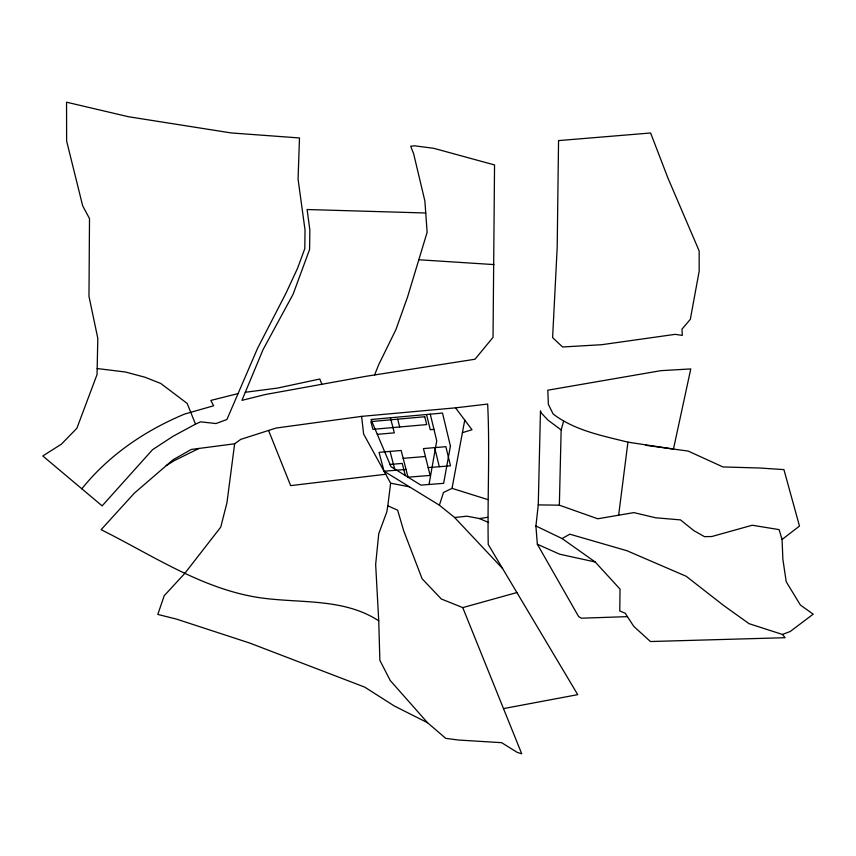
<?xml version="1.0" encoding="UTF-8"?>
<svg xmlns="http://www.w3.org/2000/svg" width="856" height="856" viewBox="0 0 856 856"><rect width="100%" height="100%" fill="white"/><g stroke="black" fill="none" stroke-linecap="round" stroke-linejoin="round"><path stroke-width="1.28" d="M425.742 212.994L307.101 209.527L309.851 229.954L309.583 249.492L293.094 294.229L263.092 349.558L241.927 400.362L265.585 394.477L365.673 376.351L475.005 359.231L493.035 337.35L494.543 164.941L433.703 148.302L414.507 145.798L410.698 146.226L413.662 153.855L424.876 201.01L427.133 232.254L407.52 297.118L395.9 329.656L378.662 364.763L374.607 374.949M503.499 708.597L577.725 694.655L488.23 544.437C487.385 497.732 489.932 450.887 487.663 404.064L455.542 407.841L361.606 416.369L276.114 428.043L240.761 439.363L234.64 443.783L191.316 449.443L173.04 459.768L134.274 493.216L101.104 529.693C152.689 555.309 202.112 589.228 260.256 597.788C299.964 603.501 343.545 597.82 378.737 620.835L379.861 660.329L390.229 680.488L427.519 722.71L445.762 738.364L458.452 740.023L501.648 742.687L517.238 752.392L521.732 753.804L462.754 607.61L441.3 598.986L422.104 578.752L403.7 530.806L397.633 510.176L387.822 505.8L390.625 483.191L363.618 434.035L361.606 416.369M538.264 504.89L540.468 410.869L541.206 412.892L547.958 420.103L561.151 429.926L559.353 505.179L597.734 518.779L633.868 512.605L655.546 517.773L680.488 519.892L693.852 530.645L704.488 536.648L711.796 536.53L752.231 525.242L779.11 529.618L782.063 539.494L782.876 559.321L786.215 581.727L800.371 605.021L813.2 614.169L790.174 631.514L782.427 634.446L749.075 623.682L723.759 605.577L686.191 576.27L626.892 550.708L569.796 534.187L562.082 538.552L535.91 525.969L538.264 504.89L559.353 505.179M618.642 515.205L627.94 442.156C602.196 435.693 574.74 430.525 553.147 414.015L548.364 404.396L547.808 390.197L660.864 370.669L690.771 368.925L673.469 449.068L627.94 442.156M234.64 443.783L226.947 502.793L220.741 527.125L184.693 573.499L164.202 595.733L157.804 614.415L176.646 619.155L249.759 643.059L364.752 687.133L394.359 706.018L427.519 722.71M387.822 505.8L386.826 511.845L378.748 533.695L375.656 564.414L378.737 620.835M429.038 484.475L436.742 440.786L430.268 414.165M502.579 568.523L454.632 517.527L439.396 505.2L443.472 492.478L452.022 488.369L464.755 420.093M561.151 429.926L563.623 421.173M81.876 488.84L82.904 487.481A354.801 261.208 16.1 0 1 134.424 440.883A355.422 261.626 16.1 0 1 184.703 414.036L213.636 405.776L210.833 400.437L238.075 393.589M782.063 539.494L799.483 526.076L783.925 469.602L759.679 468.007L722.935 466.937L688.171 451.069L645.692 445.291M166.278 465.6L174.282 460.624L198.977 448.437M195.521 424.127L173.008 436.303L152.529 449.7L102.132 505.875L42.8 455.97L61.439 444.125L76.869 428.3L97.049 374.521L97.809 338.334L88.981 296.39L89.506 218.59L82.668 205.793L66.629 141.047L66.543 102.196L128.443 116.726L231.163 132.937L299.493 137.955L298.07 179.161L305.025 229.922L304.8 248.615L297.62 268.153L286.011 293.127L257.613 348.221L226.904 419.515L215.969 423.549L200.55 421.837L195.521 424.127L187.154 403.422L160.768 383.467L144.974 377.229L125.297 371.986L97.167 368.54M462.411 432.665L472.009 429.765L455.542 407.841M462.754 607.61L516.896 592.545M454.632 517.527L466.82 516.189L479.456 518.554L487.685 517.324M245.287 392.273L277.44 388.089L319.791 379.026L321.888 384.28M385.714 474.256L290.655 485.63L268.559 430.461M377.303 434.334L394.327 432.847L390.432 417.76M433.96 429.37L430.258 429.701L426.534 414.507M403.176 458.345L425.411 456.494M390.036 464.434L402.224 463.428L405.359 475.551M428.182 467.622L450.491 465.803L445.89 446.682L423.442 448.587L430.119 475.422L408.023 477.188L401.154 450.47L379.026 452.343L384.044 471.217L406.033 469.42M627.427 616.63L581.352 618.203L578.592 616.513L537.343 544.245L535.91 525.969M419.183 259.775L493.987 264.59M390.625 483.191L409.457 486.818M782.427 634.446L785.113 637.709L650.421 641.529L633.718 626.314L625.222 613.217L619.787 610.959L620.012 589.099L595.198 561.985L559.653 554.196L537.343 544.245M452.022 488.369L487.899 499.604M479.456 518.554L488.648 522.524M384.044 471.217L439.396 505.2M562.082 538.552L595.198 561.985M390.069 451.412L395.012 470.319M397.687 419.173L399.677 426.973M434.645 447.635L439.321 466.713M558.551 140.598L557.202 247.202L552.612 337.617L562.585 346.99L601.693 344.7L675.234 334.343L682.296 335.392L681.986 329.153L690.311 319.352L699.192 271.106L699.159 250.915L668.001 178.198L650.603 132.99L558.551 140.598M450.417 446.137L443.633 483.33L420.917 485.117L390.999 466.713L371.033 419.515L442.52 413.063L450.417 446.137M424.769 416.744L370.851 421.591L372.906 429.338L426.695 424.587L424.769 416.744"/></g></svg>
